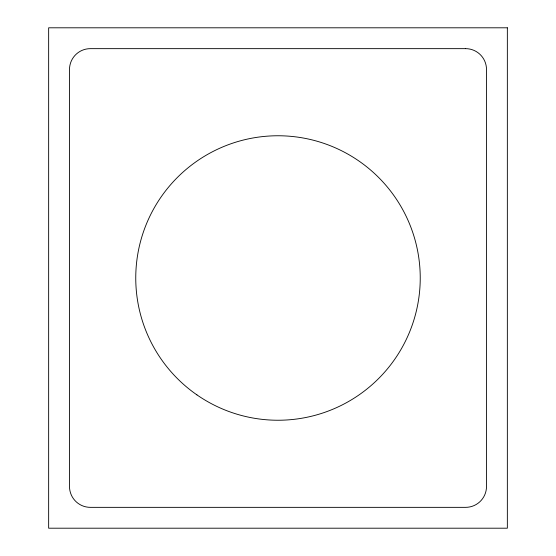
<?xml version="1.0" encoding="UTF-8"?>
<svg xmlns="http://www.w3.org/2000/svg" width="556" height="556" viewBox="0 0 556 556"><rect width="100%" height="100%" fill="white"/><g stroke="black" fill="none" stroke-linecap="round" stroke-linejoin="round"><path stroke-width="0.83" d="M507.35 27.8L48.65 27.8L48.65 528.2L507.35 528.2L507.35 27.8M465.65 48.65L90.35 48.65A20.85 20.85 0 0 0 69.5 69.5L69.5 486.5A20.85 20.85 0 0 0 90.35 507.35L465.65 507.35A20.85 20.85 0 0 0 486.5 486.5L486.5 69.5A20.85 20.85 0 0 0 465.65 48.65M196.949 394.892A142.239 142.239 0 0 0 419.752 289.745A142.239 142.239 0 0 0 217.299 149.362A142.239 142.239 0 0 0 196.949 394.892"/></g></svg>
